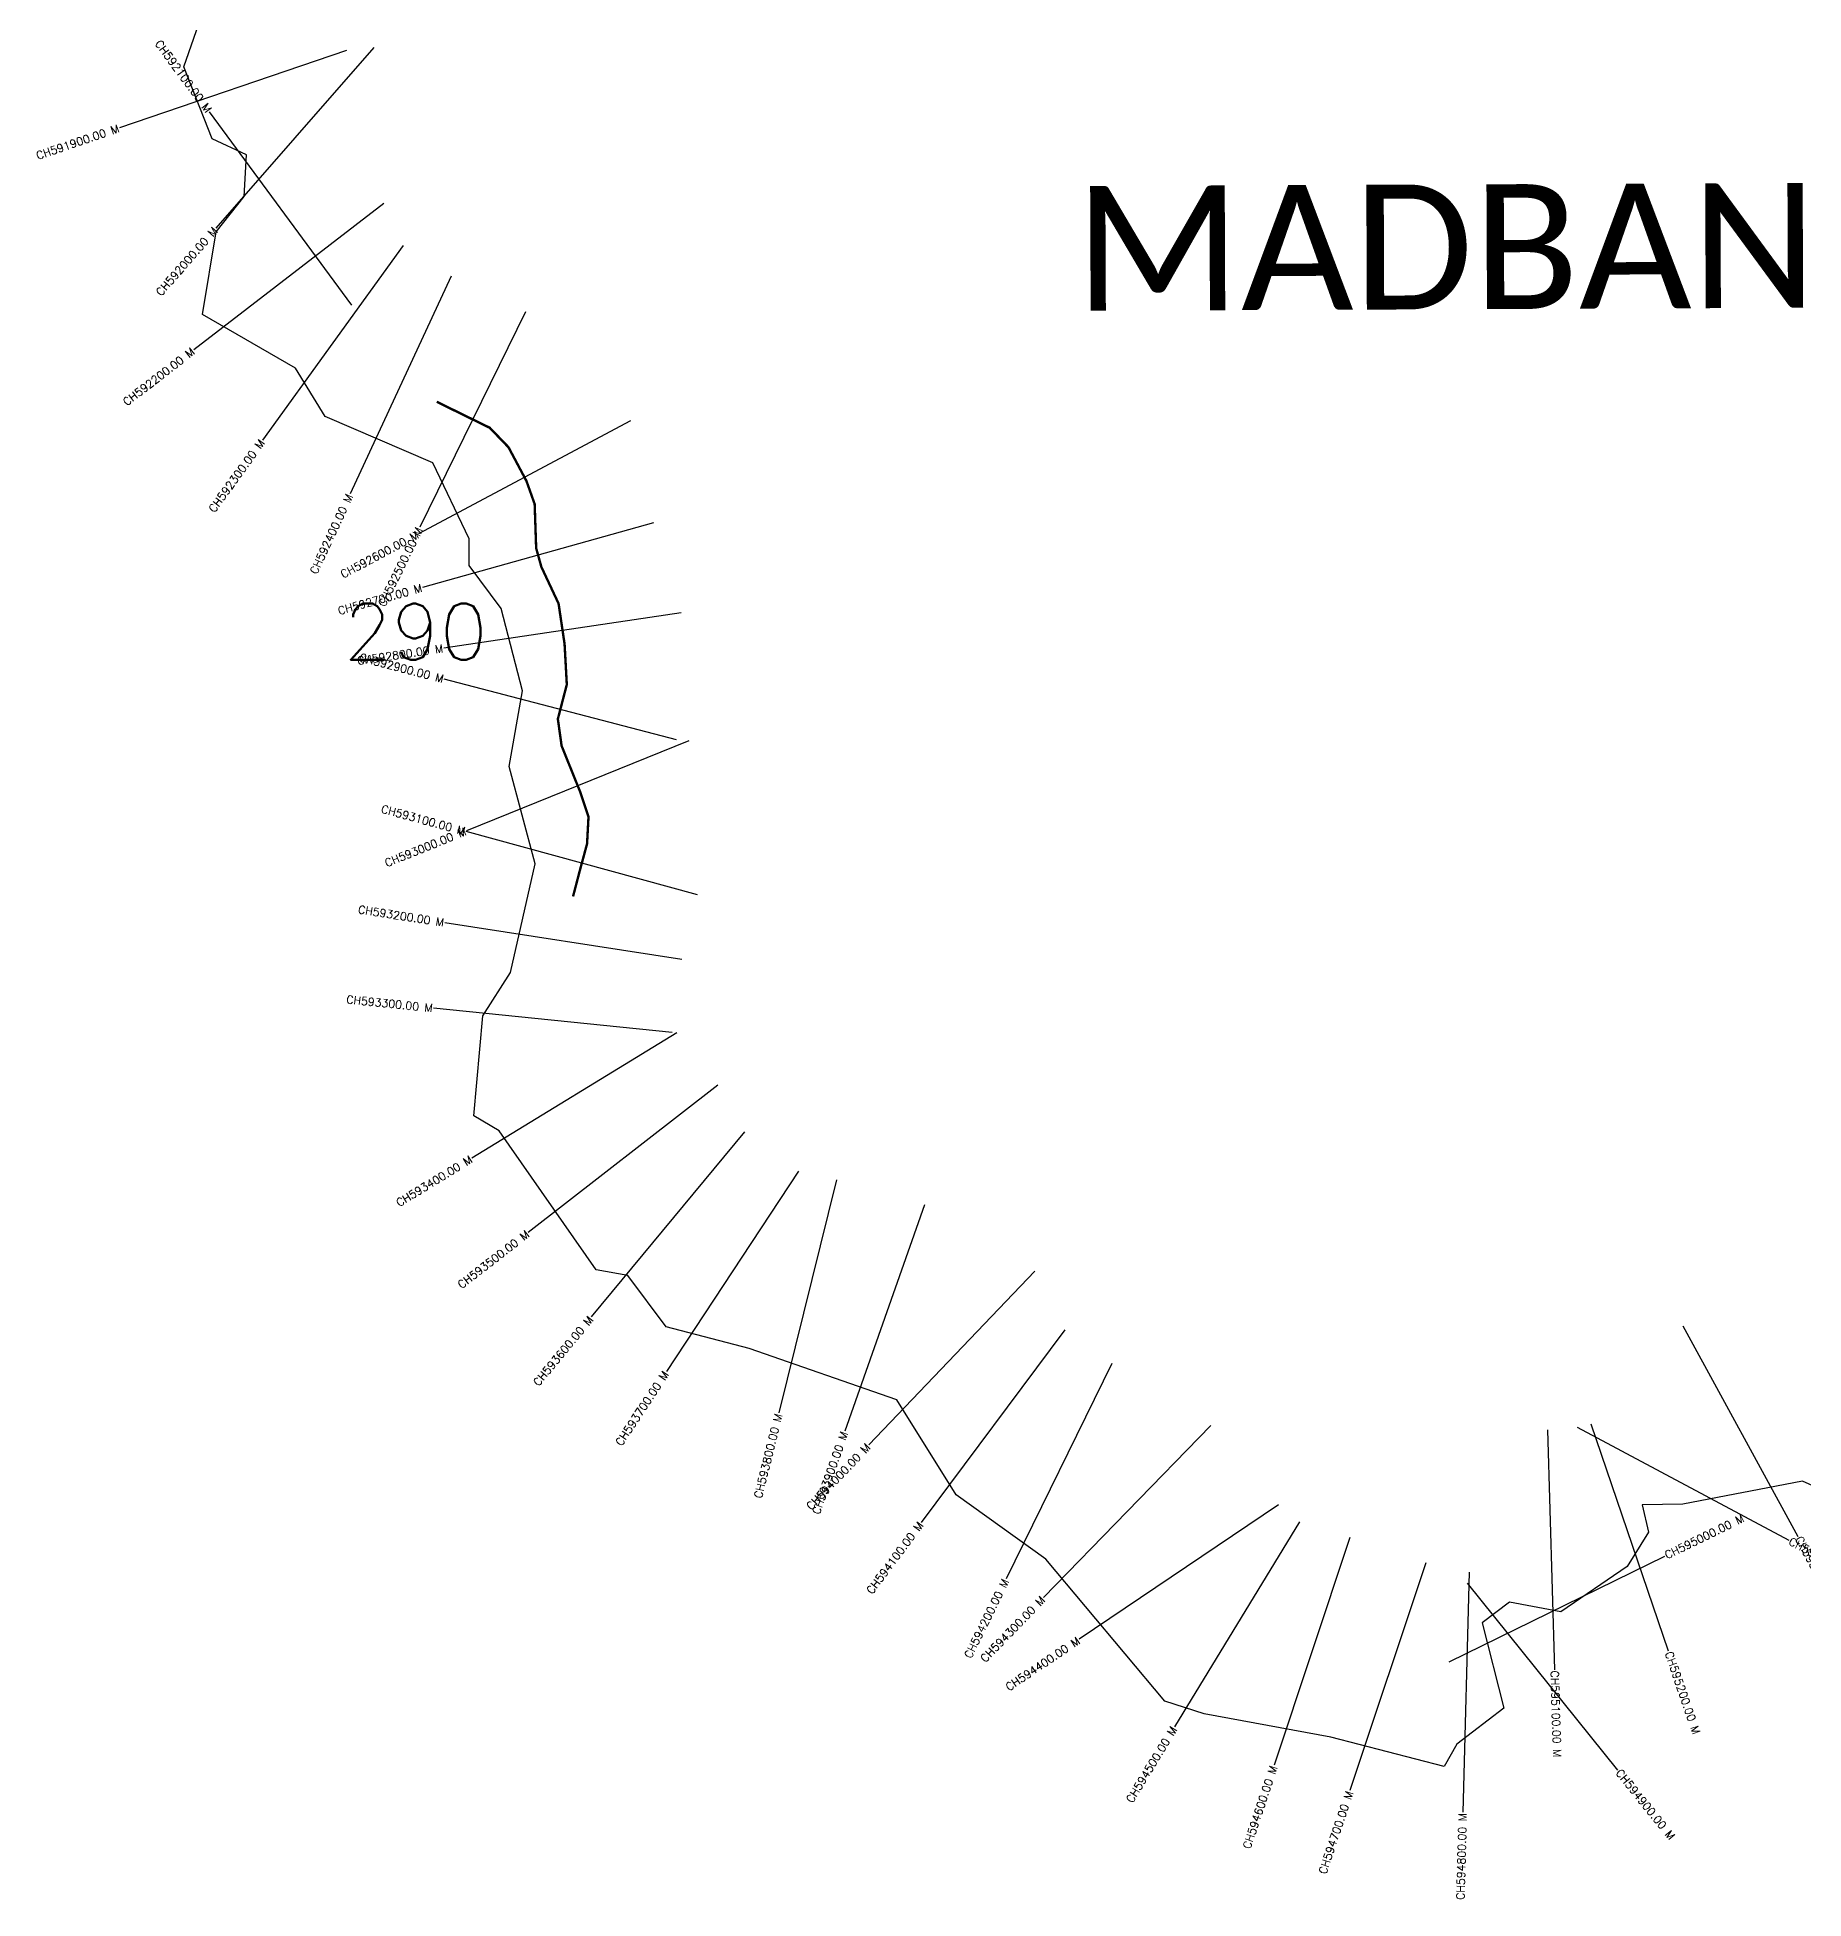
# Model space of a CAD drawing. Header units: metres. Extents: x 320261 to 325169, y 1832900 to 1837216.
# Drawn here: x 320420 to 322628, y 1833281 to 1835607 of the extents above; entities that cross this region are included whole.
import ezdxf
from ezdxf.enums import TextEntityAlignment as Align

# ---------------------------------------------------------------- set-up
doc = ezdxf.new("R2010")
doc.units = ezdxf.units.M
for name, color, linetype in [('CS', 134, 'Continuous'), ('CSMark', 6, 'Continuous'), ('NATURALLY PROTECTED', 3, 'Continuous'), ('VILLAGE NAME', 250, 'Continuous')]:
    doc.layers.add(name, color=color, linetype=linetype)
doc.styles.get("Standard").update_dxf_attribs({"font": 'simplex.shx'})

msp = doc.modelspace()

# ---------------------------------------------------------------- linework, layer by layer
at = {"color": 6, "flags": 128}
msp.add_lwpolyline([(322703, 1833768.3), (322626.5, 1833802.6), (322476.7, 1833774.2), (322425.9, 1833773.2), (322433.9, 1833739.1), (322407.4, 1833696), (322324.5, 1833639.4), (322260.1, 1833651.4), (322226.1, 1833625.6), (322253, 1833519.3), (322194.2, 1833474.3), (322178.6, 1833446.3), (322036.7, 1833482.7), (321878.7, 1833512), (321829.5, 1833528), (321680.7, 1833705.5), (321568.6, 1833785.5), (321494.4, 1833904.4), (321309.8, 1833968.7), (321206.1, 1833995.5), (321158.3, 1834059.8), (321118.4, 1834067), (320997.2, 1834240.7), (320965.8, 1834259.5), (320976.9, 1834384.3), (321011.5, 1834438.6), (321042.5, 1834574.2), (321009.8, 1834696.1), (321026.7, 1834790.3), (320999.8, 1834893.4), (320960, 1834946.9), (320960, 1834980.4), (320914.6, 1835075.4), (320780, 1835133.2), (320742.6, 1835193.6), (320626.4, 1835260.9), (320643.8, 1835364), (320678.7, 1835408.3), (320681.5, 1835460.2), (320638.5, 1835480.4), (320603.2, 1835570.1), (320675.1, 1835777.3)], dxfattribs=at)
at = {"layer": 'CS'}
for p, q in [((320806.7, 1835590.9), (320522.8, 1835494.1)), ((320840.6, 1835594.5), (320643.2, 1835368.6)), ((320813.3, 1835272.5), (320635.4, 1835514)), ((320853.3, 1835399.6), (320615.6, 1835216.7)), ((320877.5, 1835346.9), (320701.6, 1835103.9)), ((320937.2, 1835308.8), (320810.9, 1835036.6)), ((321030.3, 1835264.3), (320898.2, 1834995)), ((321161.3, 1835128), (320896.7, 1834986.7)), ((321190.4, 1835000.6), (320901.5, 1834919.6)), ((321225, 1834887.8), (320928.2, 1834843.8)), ((321218.9, 1834729.3), (320928.6, 1834805)), ((321234.6, 1834727.9), (320956.4, 1834615.6)), ((321245.3, 1834535.5), (320955.9, 1834614.5)), ((321225.8, 1834454.8), (320929.4, 1834500.7)), ((321213.7, 1834363.5), (320915.3, 1834393.9)), ((321219.3, 1834363.1), (320963.3, 1834206.6)), ((321270.8, 1834297.6), (321033.8, 1834113.7)), ((321303.8, 1834239.3), (321112.5, 1834008.1)), ((321371.6, 1834190.4), (321206.5, 1833939.9)), ((321418.8, 1834179.2), (321346.8, 1833888)), ((321528.8, 1834148.1), (321429.3, 1833865.1)), ((321666.7, 1834065.1), (321459.4, 1833848.3)), ((322476.8, 1833996.9), (322620.8, 1833733.8)), ((321704.4, 1833991.7), (321525, 1833751.3)), ((321763.2, 1833949.9), (321630.9, 1833680.7)), ((321887, 1833872.4), (321677.8, 1833657.4)), ((322307.6, 1833867), (322316.6, 1833567.1)), ((322344.7, 1833870.1), (322609.5, 1833729.1)), ((322361.7, 1833874.4), (322458.7, 1833590.6)), ((321971.3, 1833773), (321722.5, 1833605.4)), ((321997.6, 1833751.9), (321841.5, 1833495.7)), ((322060.7, 1833732.4), (321965.9, 1833447.7)), ((322155.6, 1833700.7), (322060.8, 1833416.1)), ((322184.9, 1833576.9), (322454.2, 1833709.1)), ((322209.9, 1833688.9), (322201.8, 1833389)), ((322207.2, 1833675.3), (322395.4, 1833441.8))]:
    msp.add_line(p, q, dxfattribs=at)
at = {"layer": 'NATURALLY PROTECTED', "const_width": 3, "flags": 128}
msp.add_lwpolyline([(320919.3, 1835151.7), (320985.6, 1835119.2), (321009, 1835094.9), (321031.4, 1835052.8), (321041.7, 1835023.9), (321043.6, 1834968.7), (321050.1, 1834945.3), (321071.6, 1834899.5), (321079.1, 1834849), (321081.9, 1834798.3), (321070.7, 1834755.3), (321075.4, 1834721.7), (321098.8, 1834663.7), (321109, 1834632.9), (321107.2, 1834599.2), (321098.8, 1834568.3), (321089.7, 1834533.5)], dxfattribs=at)

# ---------------------------------------------------------------- texts
at = {"insert": (320802.9, 1834899.4), "char_height": 70, "attachment_point": 1}
msp.add_mtext_dynamic_manual_height_columns('290', width=95.172, gutter_width=1, heights=[0], dxfattribs=at)
at = {"layer": 'CSMark'}
for s, rotation, p in [('CH592100.00 M', 306.371, (320634.8, 1835514.8)), ('CH591900.00 M', 18.81, (320521.8, 1835493.8)), ('CH592000.00 M', 48.8285, (320642.5, 1835367.9)), ('CH592200.00 M', 37.5823, (320614.8, 1835216.1)), ('CH592300.00 M', 54.1033, (320701, 1835103.1)), ('CH592400.00 M', 65.1057, (320810.5, 1835035.7)), ('CH592500.00 M', 63.8721, (320897.8, 1834994.1)), ('CH592600.00 M', 28.0839, (320895.8, 1834986.3)), ('CH592700.00 M', 15.6487, (320900.6, 1834919.4)), ('CH592800.00 M', 8.431, (320927.2, 1834843.7)), ('CH592900.00 M', 345.3729, (320927.7, 1834805.3)), ('CH593100.00 M', 344.7388, (320954.9, 1834614.8)), ('CH593000.00 M', 21.9704, (320955.5, 1834615.3)), ('CH593200.00 M', 351.1984, (320928.4, 1834500.9)), ('CH593300.00 M', 354.1903, (320914.3, 1834394)), ('CH593400.00 M', 31.4423, (320962.4, 1834206.1)), ('CH593500.00 M', 37.8128, (321033, 1834113.1)), ('CH593600.00 M', 50.4028, (321111.9, 1834007.3)), ('CH593700.00 M', 56.605, (321205.9, 1833939.1)), ('CH593800.00 M', 76.1152, (321346.6, 1833887)), ('CH593900.00 M', 70.6238, (321428.9, 1833864.2)), ('CH594000.00 M', 46.2869, (321458.7, 1833847.6)), ('CH594100.00 M', 53.2768, (321524.4, 1833750.5)), ('CH594200.00 M', 63.8355, (321630.5, 1833679.8)), ('CH594300.00 M', 45.7777, (321677.1, 1833656.7)), ('CH594400.00 M', 33.9716, (321721.7, 1833604.8)), ('CH594500.00 M', 58.6395, (321841, 1833494.9)), ('CH594600.00 M', 71.5732, (321965.6, 1833446.8)), ('CH594700.00 M', 71.5732, (322060.4, 1833415.2)), ('CH594800.00 M', 88.4527, (322201.7, 1833388))]:
    msp.add_text(s, height=10, rotation=rotation, dxfattribs=at).set_placement(p, align=Align.MIDDLE_RIGHT)
for s, rotation, p in [('CH595000.00 M', 26.154, (322455.1, 1833709.6)), ('CH595300.00 M', 331.9787, (322610.4, 1833728.7)), ('CH595400.00 M', 298.6859, (322621.3, 1833732.9)), ('CH595200.00 M', 288.8771, (322459.1, 1833589.6)), ('CH595100.00 M', 271.709, (322316.6, 1833566.1)), ('CH594900.00 M', 308.8703, (322396.1, 1833441))]:
    msp.add_text(s, height=10, rotation=rotation, dxfattribs=at).set_placement(p, align=Align.MIDDLE_LEFT)
at = {"layer": 'VILLAGE NAME', "insert": (321716.2, 1835421.3), "char_height": 155.989, "attachment_point": 1, "rotation": 0.2435}
msp.add_mtext_dynamic_manual_height_columns('{\\fCalibri|b0|i0|c0|p34;MADBAN}', width=1786.018, gutter_width=779.9, heights=[156.7], dxfattribs=at)

doc.saveas('drawing.dxf')
